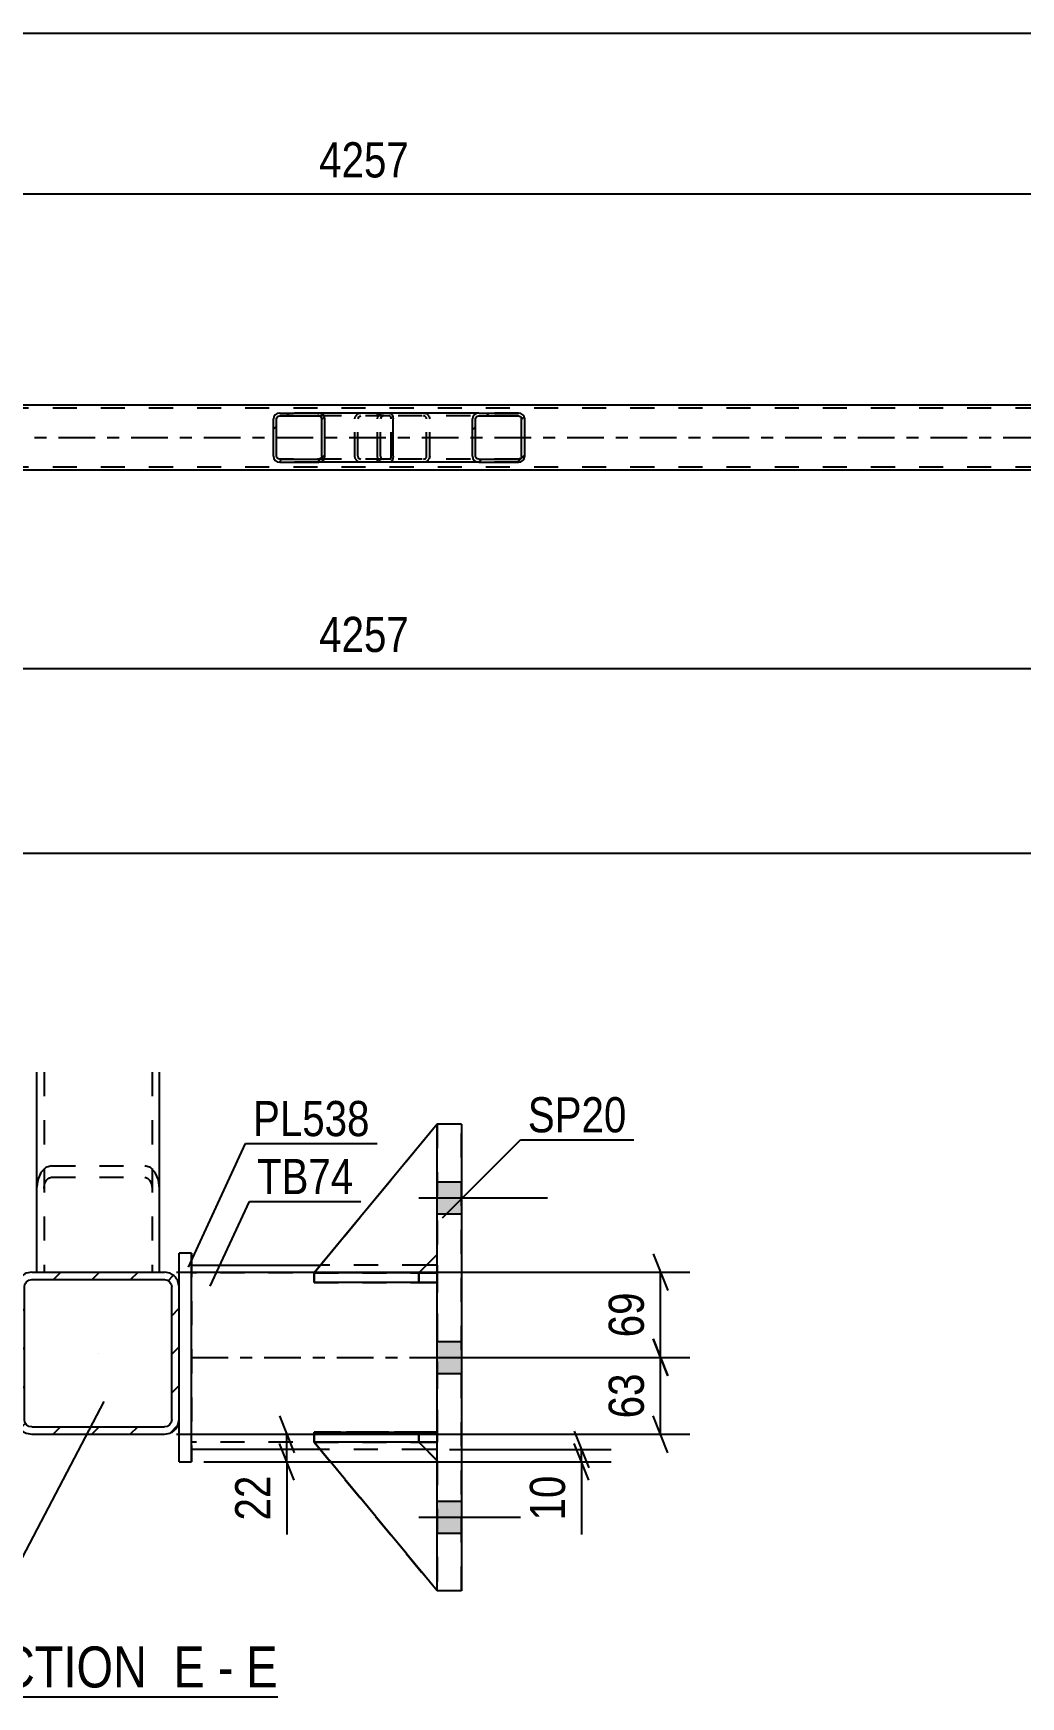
# Model space of a CAD drawing. Header units: millimetres. Extents: x 0 to 841, y 0 to 594.
# Drawn here: x 216.2 to 296.6, y 139.9 to 275.3 of the extents above; entities that cross this region are included whole.
import ezdxf

# ---------------------------------------------------------------- set-up
doc = ezdxf.new("R2010")
doc.units = ezdxf.units.MM
doc.linetypes.add('DXK_LINE_DOT2', pattern=[3.9198, 1.9599, -1.9599])
doc.linetypes.add('DXK_LINE_DOT3', pattern=[5.9187, 2.979, -0.9799, 0.9799, -0.9799])
doc.styles.add('Arial Narrow', font='ARIALN.TTF', dxfattribs={"height": 0.2})

# ---------------------------------------------------------------- blocks, each defined once
blk = doc.blocks.new('Unknown-318884321-15 - 24872')
at = {"color": 6, "linetype": 'Continuous'}
blk.add_line((208.48, 139.86), (236.13, 139.86), dxfattribs=at)
at = {"color": 0, "linetype": 'Continuous'}
for points in [[(226.59, 140.61), (226.59, 144.11), (208.48, 144.11), (208.48, 140.61)], [(230.2, 140.61), (230.2, 144.11), (227.64, 144.11), (227.64, 140.61)], [(232.52, 140.61), (232.52, 144.11), (231.25, 144.11), (231.25, 140.61)], [(236.13, 140.61), (236.13, 144.11), (233.57, 144.11), (233.57, 140.61)]]:
    blk.add_wipeout(points, dxfattribs=at)
at = {"color": 7, "linetype": 'Continuous', "style": 'Arial Narrow'}
for s, p in [('SECTION ', (208.48, 140.61)), ('E', (227.64, 140.61)), ('E', (233.57, 140.61)), ('-', (231.25, 140.61))]:
    blk.add_text(s, height=3.34, dxfattribs=at).set_placement(p)
blk = doc.blocks.new('Part-318884321-20876 - 20872')
at = {"linetype": 'Continuous'}
h = blk.add_hatch(dxfattribs=at)
h.set_pattern_fill('', scale=0.7, style=0, pattern_type=0)
h.set_pattern_definition([(45, (239.935, 244.1008), (-1.57154, 1.57154), [])])
h.paths.add_polyline_path([(239.97, 243.92), (239.93, 244.1), (239.83, 244.26), (239.66, 244.36), (239.47, 244.4), (236.29, 244.4), (236.09, 244.36), (235.93, 244.26), (235.82, 244.1), (235.78, 243.92), (235.78, 240.88), (235.82, 240.69), (235.93, 240.54), (236.09, 240.43), (236.29, 240.4), (239.47, 240.4), (239.66, 240.43), (239.83, 240.54), (239.93, 240.69), (239.97, 240.88)])
h.paths.add_polyline_path([(239.7, 240.79), (239.65, 240.71), (239.57, 240.66), (239.47, 240.64), (236.29, 240.64), (236.19, 240.66), (236.11, 240.71), (236.05, 240.79), (236.03, 240.88), (236.03, 243.92), (236.05, 244.01), (236.11, 244.09), (236.19, 244.14), (236.29, 244.16), (239.47, 244.16), (239.57, 244.14), (239.65, 244.09), (239.7, 244.01), (239.72, 243.92), (239.72, 240.88)])
at = {"color": 2, "linetype": 'Continuous'}
for p, q in [((235.82, 244.1), (235.78, 243.92)), ((235.78, 240.88), (235.78, 243.92)), ((236.03, 243.92), (236.05, 244.01)), ((236.03, 240.88), (236.03, 243.92)), ((236.05, 244.01), (236.11, 244.09)), ((236.29, 244.4), (236.09, 244.36)), ((236.11, 244.09), (236.19, 244.14)), ((236.19, 244.14), (236.29, 244.16)), ((236.29, 244.4), (239.47, 244.4)), ((236.29, 244.16), (239.47, 244.16)), ((245.25, 244.4), (239.47, 244.4)), ((239.66, 244.36), (239.47, 244.4)), ((239.47, 244.16), (239.57, 244.14)), ((239.57, 244.14), (239.65, 244.09)), ((239.65, 244.09), (239.7, 244.01)), ((239.7, 244.01), (239.72, 243.92)), ((239.72, 240.88), (239.72, 243.92)), ((239.97, 243.92), (239.93, 244.1)), ((239.97, 240.88), (239.97, 243.92)), ((245.25, 244.4), (245.35, 244.36)), ((245.35, 244.36), (245.44, 244.26)), ((245.44, 244.26), (245.5, 244.1)), ((245.5, 244.1), (245.52, 243.92)), ((245.52, 240.88), (245.52, 243.92)), ((235.78, 240.88), (235.82, 240.69)), ((236.05, 240.79), (236.03, 240.88)), ((236.11, 240.71), (236.05, 240.79)), ((236.09, 240.43), (236.29, 240.4)), ((236.19, 240.66), (236.11, 240.71)), ((236.29, 240.64), (236.19, 240.66)), ((236.29, 240.64), (239.47, 240.64)), ((236.29, 240.4), (239.47, 240.4)), ((239.57, 240.66), (239.47, 240.64)), ((239.47, 240.4), (239.66, 240.43)), ((245.25, 240.4), (239.47, 240.4)), ((239.65, 240.71), (239.57, 240.66)), ((239.7, 240.79), (239.65, 240.71)), ((239.72, 240.88), (239.7, 240.79)), ((239.93, 240.69), (239.97, 240.88)), ((245.35, 240.43), (245.25, 240.4)), ((245.44, 240.54), (245.35, 240.43)), ((245.5, 240.69), (245.44, 240.54)), ((245.52, 240.88), (245.5, 240.69))]:
    blk.add_line(p, q, dxfattribs=at)
at = {"color": 7, "linetype": 'DXK_LINE_DOT2'}
for p, q in [((239.47, 244.4), (236.29, 244.4)), ((245.25, 244.16), (236.29, 244.16)), ((242.41, 243.92), (242.45, 244.1)), ((242.41, 240.88), (242.41, 243.92)), ((242.68, 244.01), (242.66, 243.92)), ((242.66, 240.88), (242.66, 243.92)), ((242.73, 244.09), (242.68, 244.01)), ((242.72, 244.36), (242.91, 244.4)), ((242.73, 244.09), (242.76, 244.1)), ((242.76, 244.1), (242.82, 244.14)), ((242.82, 244.14), (242.91, 244.16)), ((244.25, 244.16), (244.25, 244.4)), ((245.3, 244.14), (245.25, 244.16)), ((245.34, 244.09), (245.3, 244.14)), ((245.37, 244.01), (245.34, 244.09)), ((245.38, 243.92), (245.37, 244.01)), ((245.38, 240.88), (245.38, 243.92)), ((245.25, 240.64), (236.29, 240.64)), ((239.47, 240.4), (236.29, 240.4)), ((242.45, 240.69), (242.41, 240.88)), ((242.66, 240.88), (242.68, 240.79)), ((242.68, 240.79), (242.73, 240.71)), ((242.91, 240.4), (242.72, 240.43)), ((242.73, 240.71), (242.76, 240.69)), ((242.76, 240.69), (242.82, 240.66)), ((242.82, 240.66), (242.91, 240.64)), ((244.25, 240.4), (244.25, 240.64)), ((245.25, 240.64), (245.3, 240.66)), ((245.3, 240.66), (245.34, 240.71)), ((245.34, 240.71), (245.37, 240.79)), ((245.37, 240.79), (245.38, 240.88))]:
    blk.add_line(p, q, dxfattribs=at)
at = {"color": 2, "linetype": 'Continuous'}
for centre, start, end in [((236.27, 243.9), 111.1941, 156.1506), ((239.48, 243.9), 23.8494, 68.8059), ((236.27, 240.89), 203.8494, 248.8059), ((239.48, 240.89), 291.1941, 336.1506)]:
    blk.add_arc(centre, 0.492, start, end, dxfattribs=at)
at = {"color": 7, "linetype": 'DXK_LINE_DOT2'}
for centre, start, end in [((242.9, 243.9), 111.1941, 156.1506), ((242.9, 240.89), 203.8494, 248.8059)]:
    blk.add_arc(centre, 0.492, start, end, dxfattribs=at)
blk = doc.blocks.new('Part-318884321-20877 - 20872')
at = {"linetype": 'Continuous'}
h = blk.add_hatch(dxfattribs=at)
h.set_pattern_fill('', scale=0.7, style=0, pattern_type=0)
h.set_pattern_definition([(45, (256.2088, 244.1008), (-1.57154, 1.57154), [])])
h.paths.add_polyline_path([(256.25, 243.92), (256.21, 244.1), (256.1, 244.26), (255.93, 244.36), (255.74, 244.4), (252.5, 244.4), (252.31, 244.36), (252.14, 244.26), (252.03, 244.1), (251.99, 243.92), (251.99, 240.88), (252.03, 240.69), (252.14, 240.54), (252.31, 240.43), (252.5, 240.4), (255.74, 240.4), (255.93, 240.43), (256.1, 240.54), (256.21, 240.69), (256.25, 240.88)])
h.paths.add_polyline_path([(255.97, 240.79), (255.92, 240.71), (255.83, 240.66), (255.74, 240.64), (252.5, 240.64), (252.4, 240.66), (252.32, 240.71), (252.27, 240.79), (252.25, 240.88), (252.25, 243.92), (252.27, 244.01), (252.32, 244.09), (252.4, 244.14), (252.5, 244.16), (255.74, 244.16), (255.83, 244.14), (255.92, 244.09), (255.97, 244.01), (255.99, 243.92), (255.99, 240.88)])
at = {"color": 7, "linetype": 'DXK_LINE_DOT2'}
for p, q in [((244.25, 243.92), (244.29, 244.1)), ((244.25, 240.88), (244.25, 243.92)), ((244.53, 244.01), (244.51, 243.92)), ((244.51, 240.88), (244.51, 243.92)), ((244.58, 244.09), (244.53, 244.01)), ((244.57, 244.36), (244.76, 244.4)), ((244.67, 244.14), (244.58, 244.09)), ((244.76, 244.16), (244.67, 244.14)), ((245.25, 244.4), (244.76, 244.4)), ((255.74, 244.16), (244.76, 244.16)), ((248, 244.4), (248.2, 244.36)), ((248.1, 244.14), (248, 244.16)), ((248.18, 244.09), (248.1, 244.14)), ((248.24, 244.01), (248.18, 244.09)), ((248.26, 243.92), (248.24, 244.01)), ((248.26, 240.88), (248.26, 243.92)), ((248.47, 244.1), (248.51, 243.92)), ((248.51, 240.88), (248.51, 243.92)), ((255.74, 244.4), (252.5, 244.4)), ((244.29, 240.69), (244.25, 240.88)), ((244.51, 240.88), (244.53, 240.79)), ((244.53, 240.79), (244.58, 240.71)), ((244.76, 240.4), (244.57, 240.43)), ((244.58, 240.71), (244.67, 240.66)), ((244.67, 240.66), (244.76, 240.64)), ((255.74, 240.64), (244.76, 240.64)), ((248, 240.4), (244.76, 240.4)), ((248, 240.64), (248.1, 240.66)), ((248.2, 240.43), (248, 240.4)), ((248.1, 240.66), (248.18, 240.71)), ((248.18, 240.71), (248.24, 240.79)), ((248.24, 240.79), (248.26, 240.88)), ((248.51, 240.88), (248.47, 240.69)), ((255.74, 240.4), (252.5, 240.4))]:
    blk.add_line(p, q, dxfattribs=at)
at = {"color": 2, "linetype": 'Continuous'}
for p, q in [((252.5, 244.4), (245.25, 244.4)), ((252.03, 244.1), (251.99, 243.92)), ((251.99, 240.88), (251.99, 243.92)), ((252.25, 243.92), (252.27, 244.01)), ((252.25, 240.88), (252.25, 243.92)), ((252.27, 244.01), (252.32, 244.09)), ((252.5, 244.4), (252.31, 244.36)), ((252.32, 244.09), (252.4, 244.14)), ((252.4, 244.14), (252.5, 244.16)), ((252.5, 244.4), (255.74, 244.4)), ((252.5, 244.16), (255.74, 244.16)), ((255.93, 244.36), (255.74, 244.4)), ((255.74, 244.16), (255.83, 244.14)), ((255.83, 244.14), (255.92, 244.09)), ((255.92, 244.09), (255.97, 244.01)), ((255.97, 244.01), (255.99, 243.92)), ((255.99, 240.88), (255.99, 243.92)), ((256.25, 243.92), (256.21, 244.1)), ((256.25, 240.88), (256.25, 243.92)), ((252.5, 240.4), (245.25, 240.4)), ((251.99, 240.88), (252.03, 240.69)), ((252.27, 240.79), (252.25, 240.88)), ((252.32, 240.71), (252.27, 240.79)), ((252.31, 240.43), (252.5, 240.4)), ((252.4, 240.66), (252.32, 240.71)), ((252.5, 240.64), (252.4, 240.66)), ((252.5, 240.64), (255.74, 240.64)), ((252.5, 240.4), (255.74, 240.4)), ((255.83, 240.66), (255.74, 240.64)), ((255.74, 240.4), (255.93, 240.43)), ((255.92, 240.71), (255.83, 240.66)), ((255.97, 240.79), (255.92, 240.71)), ((255.99, 240.88), (255.97, 240.79)), ((256.21, 240.69), (256.25, 240.88))]:
    blk.add_line(p, q, dxfattribs=at)
at = {"color": 7, "linetype": 'DXK_LINE_DOT2'}
for centre, start, end in [((244.75, 243.9), 110.7584, 155.6801), ((248.02, 243.9), 24.32, 69.2417), ((244.75, 240.9), 204.32, 249.2417), ((248.02, 240.9), 290.7584, 335.6801)]:
    blk.add_arc(centre, 0.496, start, end, dxfattribs=at)
at = {"color": 2, "linetype": 'Continuous'}
for centre, start, end in [((252.48, 243.9), 110.7584, 155.6801), ((255.76, 243.9), 24.32, 69.2417), ((252.48, 240.9), 204.32, 249.2417), ((255.76, 240.9), 290.7584, 335.6801)]:
    blk.add_arc(centre, 0.496, start, end, dxfattribs=at)
blk = doc.blocks.new('Part-318884321-20988 - 20872')
at = {"color": 2, "linetype": 'Continuous'}
for p, q in [((733.26, 245.04), (64.39, 245.04)), ((327.51, 239.76), (163.24, 239.76))]:
    blk.add_line(p, q, dxfattribs=at)
at = {"color": 7, "linetype": 'DXK_LINE_DOT2'}
for p, q in [((733.26, 244.8), (64.39, 244.8)), ((733.26, 240), (64.39, 240))]:
    blk.add_line(p, q, dxfattribs=at)
at = {"color": 7, "linetype": 'DXK_LINE_DOT3'}
blk.add_line((64.39, 242.4), (733.26, 242.4), dxfattribs=at)
blk = doc.blocks.new('Part-318884321-24898 - 24872')
at = {"color": 2, "linetype": 'Continuous'}
for p, q in [((239.11, 160.58), (239.11, 160.58)), ((247.61, 160.58), (239.11, 160.58)), ((249.11, 148.49), (239.11, 160.58)), ((247.61, 160.58), (247.61, 160.58)), ((247.61, 160.58), (249.11, 159.08))]:
    blk.add_line(p, q, dxfattribs=at)
at = {"color": 7, "linetype": 'DXK_LINE_DOT2'}
for p, q in [((239.11, 160.58), (247.61, 160.58)), ((249.11, 148.49), (239.11, 160.58)), ((247.61, 160.58), (249.11, 159.08)), ((249.11, 159.08), (249.11, 148.49))]:
    blk.add_line(p, q, dxfattribs=at)
blk = doc.blocks.new('Part-318884321-24874 - 24872')
at = {"color": 7, "linetype": 'DXK_LINE_DOT2'}
for p, q in [((216.5, 190.72), (216.5, 174.43)), ((217.1, 190.72), (217.1, 174.43)), ((225.9, 190.72), (225.9, 174.43)), ((226.5, 174.43), (226.5, 190.72)), ((217.24, 182.96), (216.85, 182.56)), ((217.7, 183.1), (217.24, 182.96)), ((217.7, 183.1), (225.3, 183.1)), ((225.76, 182.96), (225.3, 183.1)), ((226.15, 182.56), (225.76, 182.96)), ((216.59, 181.95), (216.5, 181.24)), ((216.85, 182.56), (216.59, 181.95)), ((217.1, 181.24), (217.14, 181.6)), ((217.14, 181.6), (217.27, 181.9)), ((217.27, 181.9), (217.47, 182.1)), ((217.47, 182.1), (217.7, 182.17)), ((217.7, 182.17), (225.3, 182.17)), ((225.3, 182.17), (225.53, 182.1)), ((225.53, 182.1), (225.72, 181.9)), ((225.72, 181.9), (225.85, 181.6)), ((225.85, 181.6), (225.9, 181.24)), ((226.41, 181.95), (226.15, 182.56)), ((226.5, 181.24), (226.41, 181.95)), ((216.5, 174.43), (226.5, 174.43))]:
    blk.add_line(p, q, dxfattribs=at)
blk = doc.blocks.new('Part-318884321-24875 - 24872')
at = {"color": 2, "linetype": 'Continuous'}
for p, q in [((216.5, 190.72), (216.5, 174.43)), ((226.5, 174.43), (226.5, 190.72))]:
    blk.add_line(p, q, dxfattribs=at)
at = {"color": 7, "linetype": 'DXK_LINE_DOT2'}
for p, q in [((217.1, 190.72), (217.1, 174.43)), ((225.9, 190.72), (225.9, 174.43)), ((216.5, 174.43), (226.5, 174.43))]:
    blk.add_line(p, q, dxfattribs=at)
blk = doc.blocks.new('Part-318884321-24893 - 24872')
at = {"color": 2, "linetype": 'Continuous'}
for p, q in [((229.11, 174.99), (239.61, 174.99)), ((249.11, 174.99), (248.22, 174.99)), ((239.6, 159.99), (229.11, 159.99)), ((249.11, 159.99), (248.2, 159.99))]:
    blk.add_line(p, q, dxfattribs=at)
at = {"color": 7, "linetype": 'DXK_LINE_DOT2'}
for p, q in [((229.11, 159.99), (229.11, 174.99)), ((248.22, 174.99), (239.61, 174.99)), ((249.11, 174.99), (249.11, 159.99)), ((249.11, 174.39), (229.11, 174.39)), ((249.11, 160.59), (229.11, 160.59)), ((248.2, 159.99), (239.6, 159.99))]:
    blk.add_line(p, q, dxfattribs=at)
at = {"color": 7, "linetype": 'DXK_LINE_DOT3'}
blk.add_line((229.11, 167.49), (249.11, 167.49), dxfattribs=at)
blk = doc.blocks.new('Part-318884321-24894 - 24872')
at = {"color": 2, "linetype": 'Continuous'}
for p, q in [((229.11, 175.99), (228.11, 175.99)), ((228.11, 158.99), (228.11, 175.99)), ((229.11, 158.99), (229.11, 175.99)), ((228.11, 158.99), (229.11, 158.99))]:
    blk.add_line(p, q, dxfattribs=at)
at = {"color": 7, "linetype": 'DXK_LINE_DOT2'}
for p, q in [((228.11, 158.99), (228.11, 175.99)), ((229.11, 175.99), (229.11, 158.99))]:
    blk.add_line(p, q, dxfattribs=at)
blk = doc.blocks.new('Part-318884321-24897 - 24872')
at = {"color": 7, "linetype": 'DXK_LINE_DOT2'}
for p, q in [((239.11, 160.58), (247.61, 160.58)), ((249.11, 148.49), (239.11, 160.58)), ((239.11, 160.58), (239.11, 160.58)), ((247.61, 160.58), (239.11, 160.58)), ((239.11, 160.58), (249.11, 148.49)), ((247.61, 160.58), (249.11, 159.08)), ((247.61, 160.58), (247.61, 160.58)), ((249.11, 159.08), (247.61, 160.58)), ((249.11, 159.08), (249.11, 148.49))]:
    blk.add_line(p, q, dxfattribs=at)
blk = doc.blocks.new('Part-318884321-24899 - 24872')
at = {"color": 7, "linetype": 'DXK_LINE_DOT2'}
for p, q in [((249.11, 186.49), (239.11, 174.38)), ((239.11, 174.38), (249.11, 186.49)), ((249.11, 175.88), (249.11, 186.49)), ((247.61, 174.38), (249.11, 175.88)), ((247.61, 174.38), (249.11, 175.88)), ((239.11, 174.38), (247.61, 174.38)), ((239.11, 174.38), (239.11, 174.38)), ((247.61, 174.38), (239.11, 174.38)), ((247.61, 174.38), (247.61, 174.38))]:
    blk.add_line(p, q, dxfattribs=at)
blk = doc.blocks.new('Part-318884321-24900 - 24872')
at = {"color": 2, "linetype": 'Continuous'}
for p, q in [((249.11, 186.49), (239.11, 174.38)), ((247.62, 174.39), (249.11, 175.88)), ((240.36, 174.38), (239.11, 174.38)), ((239.11, 174.38), (239.11, 174.38))]:
    blk.add_line(p, q, dxfattribs=at)
at = {"color": 7, "linetype": 'DXK_LINE_DOT2'}
for p, q in [((239.11, 174.38), (249.11, 186.49)), ((249.11, 175.88), (249.11, 186.49)), ((247.61, 174.38), (249.11, 175.88)), ((247.61, 174.38), (239.11, 174.38)), ((247.61, 174.38), (240.36, 174.38)), ((247.61, 174.38), (247.62, 174.39)), ((247.61, 174.38), (247.61, 174.38))]:
    blk.add_line(p, q, dxfattribs=at)
blk = doc.blocks.new('Part-318884321-24901 - 24872')
at = {"color": 7, "linetype": 'DXK_LINE_DOT2'}
for p, q in [((239.11, 160.59), (239.11, 161.39)), ((239.11, 161.39), (247.61, 161.39)), ((249.11, 161.39), (239.11, 161.39)), ((247.61, 160.59), (247.61, 161.39)), ((247.61, 161.39), (249.11, 161.39)), ((249.11, 160.59), (249.11, 161.39)), ((249.11, 160.59), (249.11, 161.39)), ((249.11, 161.39), (249.11, 161.39)), ((247.61, 160.59), (239.11, 160.59)), ((239.11, 160.59), (249.11, 160.59)), ((249.11, 160.59), (247.61, 160.59)), ((249.11, 160.59), (249.11, 160.59))]:
    blk.add_line(p, q, dxfattribs=at)
blk = doc.blocks.new('Part-318884321-24902 - 24872')
at = {"color": 7, "linetype": 'DXK_LINE_DOT2'}
for p, q in [((239.11, 173.59), (239.11, 174.39)), ((239.11, 174.39), (247.61, 174.39)), ((249.11, 174.39), (239.11, 174.39)), ((247.61, 173.59), (239.11, 173.59)), ((239.11, 173.59), (249.11, 173.59)), ((247.61, 173.59), (247.61, 174.39)), ((247.61, 174.39), (249.11, 174.39)), ((249.11, 173.59), (247.61, 173.59)), ((249.11, 173.59), (249.11, 174.39)), ((249.11, 173.59), (249.11, 174.39)), ((249.11, 174.39), (249.11, 174.39)), ((249.11, 173.59), (249.11, 173.59))]:
    blk.add_line(p, q, dxfattribs=at)
blk = doc.blocks.new('Part-318884321-24903 - 24872')
at = {"color": 2, "linetype": 'Continuous'}
for p, q in [((239.11, 161.39), (249.11, 161.39)), ((239.11, 161.39), (239.11, 160.59)), ((249.11, 161.39), (249.11, 161.39)), ((249.11, 161.39), (249.11, 160.59)), ((249.11, 160.59), (239.11, 160.59)), ((249.11, 160.59), (249.11, 160.59))]:
    blk.add_line(p, q, dxfattribs=at)
at = {"color": 7, "linetype": 'DXK_LINE_DOT2'}
for p, q in [((247.61, 161.39), (239.11, 161.39)), ((249.11, 161.39), (247.61, 161.39)), ((247.61, 161.39), (247.61, 160.59)), ((249.11, 161.39), (249.11, 160.59)), ((239.11, 160.59), (247.61, 160.59)), ((247.61, 160.59), (249.11, 160.59))]:
    blk.add_line(p, q, dxfattribs=at)
blk = doc.blocks.new('Part-318884321-24904 - 24872')
at = {"color": 2, "linetype": 'Continuous'}
for p, q in [((239.12, 174.39), (239.11, 174.39)), ((239.11, 174.39), (239.11, 173.59)), ((249.11, 173.59), (239.11, 173.59)), ((249.11, 174.39), (240.36, 174.39)), ((249.11, 174.39), (249.11, 174.39)), ((249.11, 174.39), (249.11, 173.59)), ((249.11, 173.59), (249.11, 173.59))]:
    blk.add_line(p, q, dxfattribs=at)
at = {"color": 7, "linetype": 'DXK_LINE_DOT2'}
for p, q in [((239.11, 173.59), (247.61, 173.59)), ((240.36, 174.39), (239.12, 174.39)), ((247.61, 174.39), (239.12, 174.39)), ((247.61, 174.39), (249.11, 174.39)), ((247.61, 174.39), (247.61, 173.59)), ((247.61, 173.59), (249.11, 173.59)), ((249.11, 174.39), (249.11, 173.59))]:
    blk.add_line(p, q, dxfattribs=at)
blk = doc.blocks.new('Part-318884321-24913 - 24872')
at = {"color": 2, "linetype": 'Continuous'}
for p, q in [((251.11, 186.49), (249.11, 186.49)), ((249.11, 148.49), (249.11, 186.49)), ((251.11, 186.49), (251.11, 148.49)), ((251.11, 148.49), (249.11, 148.49))]:
    blk.add_line(p, q, dxfattribs=at)
at = {"color": 7, "linetype": 'DXK_LINE_DOT2'}
for p, q in [((249.11, 186.49), (249.11, 148.49)), ((251.11, 148.49), (251.11, 186.49))]:
    blk.add_line(p, q, dxfattribs=at)
blk = doc.blocks.new('Part-318884321-24988 - 24872')
at = {"linetype": 'Continuous'}
h = blk.add_hatch(dxfattribs=at)
h.set_pattern_fill('', scale=0.7, style=0, pattern_type=0)
h.set_pattern_definition([(45, (227.3575, 161.318), (-1.57154, 1.57154), [])])
h.paths.add_polyline_path([(226.9, 161.23), (227.36, 161.32), (227.75, 161.58), (228.01, 161.97), (228.1, 162.43), (228.1, 173.23), (228.01, 173.69), (227.75, 174.08), (227.36, 174.34), (226.9, 174.43), (216.1, 174.43), (215.64, 174.34), (215.25, 174.08), (214.99, 173.69), (214.9, 173.23), (214.9, 162.43), (214.99, 161.97), (215.25, 161.58), (215.64, 161.32), (216.1, 161.23)])
h.paths.add_polyline_path([(216.1, 161.83), (215.87, 161.87), (215.67, 162), (215.54, 162.2), (215.5, 162.43), (215.5, 173.23), (215.54, 173.46), (215.67, 173.65), (215.87, 173.78), (216.1, 173.83), (226.9, 173.83), (227.13, 173.78), (227.32, 173.65), (227.45, 173.46), (227.5, 173.23), (227.5, 162.43), (227.45, 162.2), (227.32, 162), (227.13, 161.87), (226.9, 161.83)])
at = {"color": 2, "linetype": 'Continuous'}
for p, q in [((214.99, 173.69), (214.9, 173.23)), ((215.5, 173.23), (215.54, 173.46)), ((215.54, 173.46), (215.67, 173.65)), ((216.1, 174.43), (215.64, 174.34)), ((215.67, 173.65), (215.87, 173.78)), ((215.87, 173.78), (216.1, 173.83)), ((216.1, 174.43), (226.9, 174.43)), ((216.1, 173.83), (226.9, 173.83)), ((227.36, 174.34), (226.9, 174.43)), ((226.9, 173.83), (227.13, 173.78)), ((227.13, 173.78), (227.32, 173.65)), ((227.32, 173.65), (227.45, 173.46)), ((227.45, 173.46), (227.5, 173.23)), ((228.1, 173.23), (228.01, 173.69)), ((214.9, 162.43), (214.9, 173.23)), ((215.5, 162.43), (215.5, 173.23)), ((227.5, 162.43), (227.5, 173.23)), ((228.1, 162.43), (228.1, 173.23)), ((214.9, 162.43), (214.99, 161.97)), ((215.54, 162.2), (215.5, 162.43)), ((215.67, 162), (215.54, 162.2)), ((215.64, 161.32), (216.1, 161.23)), ((215.87, 161.87), (215.67, 162)), ((216.1, 161.83), (215.87, 161.87)), ((216.1, 161.83), (226.9, 161.83)), ((216.1, 161.23), (226.9, 161.23)), ((227.13, 161.87), (226.9, 161.83)), ((226.9, 161.23), (227.36, 161.32)), ((227.32, 162), (227.13, 161.87)), ((227.45, 162.2), (227.32, 162)), ((227.5, 162.43), (227.45, 162.2)), ((228.01, 161.97), (228.1, 162.43))]:
    blk.add_line(p, q, dxfattribs=at)
at = {"color": 7, "linetype": 'DXK_LINE_DOT3'}
blk.add_line((221.5, 167.83), (221.5, 167.83), dxfattribs=at)
at = {"color": 2, "linetype": 'Continuous'}
for centre, start, end in [((216.1, 173.23), 112.5, 157.5), ((226.9, 173.23), 22.5, 67.5), ((216.1, 162.43), 202.5, 247.5), ((226.9, 162.43), 292.5, 337.5)]:
    blk.add_arc(centre, 1.2, start, end, dxfattribs=at)
blk = doc.blocks.new('Bolt-318884321-24994 - 24872')
at = {"linetype": 'Continuous'}
for points in [[(251.11, 179.19), (251.11, 181.79), (249.11, 181.79), (249.11, 179.19)], [(251.11, 179.19), (251.11, 181.79), (249.11, 181.79), (249.11, 179.19)], [(251.11, 179.19), (251.11, 181.79), (249.11, 181.79), (249.11, 179.19)], [(251.11, 166.19), (251.11, 168.79), (249.11, 168.79), (249.11, 166.19)], [(251.11, 166.19), (251.11, 168.79), (249.11, 168.79), (249.11, 166.19)], [(251.11, 153.19), (251.11, 155.79), (249.11, 155.79), (249.11, 153.19)], [(251.11, 153.19), (251.11, 155.79), (249.11, 155.79), (249.11, 153.19)], [(251.11, 153.19), (251.11, 155.79), (249.11, 155.79), (249.11, 153.19)]]:
    blk.add_hatch(color=1, dxfattribs=at).paths.add_polyline_path(points)
at = {"color": 1, "linetype": 'Continuous'}
for p, q in [((249.11, 181.79), (251.11, 181.79)), ((249.11, 181.79), (251.11, 181.79)), ((249.11, 181.79), (251.11, 181.79)), ((247.61, 180.49), (258.11, 180.49)), ((247.61, 180.49), (258.11, 180.49)), ((247.61, 180.49), (258.11, 180.49)), ((249.11, 179.19), (251.11, 179.19)), ((249.11, 179.19), (251.11, 179.19)), ((249.11, 179.19), (251.11, 179.19)), ((249.11, 168.79), (251.11, 168.79)), ((249.11, 168.79), (251.11, 168.79)), ((247.61, 167.49), (258.11, 167.49)), ((247.61, 167.49), (258.11, 167.49)), ((249.11, 166.19), (251.11, 166.19)), ((249.11, 166.19), (251.11, 166.19)), ((247.61, 154.49), (258.11, 154.49)), ((247.61, 154.49), (258.11, 154.49)), ((247.61, 154.49), (258.11, 154.49)), ((249.11, 155.79), (251.11, 155.79)), ((249.11, 155.79), (251.11, 155.79)), ((249.11, 155.79), (251.11, 155.79)), ((249.11, 153.19), (251.11, 153.19)), ((249.11, 153.19), (251.11, 153.19)), ((249.11, 153.19), (251.11, 153.19))]:
    blk.add_line(p, q, dxfattribs=at)
blk = doc.blocks.new('StraightDimension-318884321-24165 - 20872')
at = {"color": 7, "linetype": 'Continuous'}
blk.add_line((158.04, 262.24), (328.3, 262.24), dxfattribs=at)
at = {"color": 0}
blk.add_wipeout([(247.43, 262.99), (247.43, 267.19), (238.91, 267.19), (238.91, 262.99)], dxfattribs=at)
at = {"color": 3, "style": 'Arial Narrow'}
blk.add_text('4257', height=2.863, dxfattribs=at).set_placement((239.51, 263.59))
blk = doc.blocks.new('StraightDimension-318884321-24193 - 20872')
at = {"color": 7, "linetype": 'Continuous'}
blk.add_line((54.17, 275.33), (733.26, 275.33), dxfattribs=at)
blk = doc.blocks.new('StraightDimension-318884321-24225 - 20872')
at = {"color": 7, "linetype": 'Continuous'}
blk.add_line((158.04, 223.59), (328.3, 223.59), dxfattribs=at)
at = {"color": 0}
blk.add_wipeout([(247.43, 224.34), (247.43, 228.54), (238.91, 228.54), (238.91, 224.34)], dxfattribs=at)
at = {"color": 3, "style": 'Arial Narrow'}
blk.add_text('4257', height=2.863, dxfattribs=at).set_placement((239.51, 224.94))
blk = doc.blocks.new('StraightDimension-318884321-24252 - 20872')
at = {"color": 7, "linetype": 'Continuous'}
blk.add_line((53.53, 208.55), (733.9, 208.55), dxfattribs=at)
blk = doc.blocks.new('StraightDimension-318884321-26597 - 24872')
at = {"color": 7, "linetype": 'Continuous'}
for p, q in [((260.28, 161.49), (261.48, 158.49)), ((250.11, 159.99), (263.28, 159.99)), ((261.48, 157.49), (260.28, 160.49)), ((260.88, 158.99), (260.88, 159.99)), ((230.11, 158.99), (263.28, 158.99)), ((260.88, 158.99), (260.88, 153.08)), ((260.88, 158.99), (260.88, 153.08))]:
    blk.add_line(p, q, dxfattribs=at)
at = {"color": 0}
blk.add_wipeout([(260.13, 158.46), (255.93, 158.46), (255.93, 153.61), (260.13, 153.61)], dxfattribs=at)
at = {"color": 3, "style": 'Arial Narrow'}
blk.add_text('10', height=2.863, rotation=90.0002, dxfattribs=at).set_placement((259.53, 154.21))
blk = doc.blocks.new('StraightDimension-318884321-26544 - 24872')
at = {"color": 7, "linetype": 'Continuous'}
for p, q in [((266.7, 175.93), (267.9, 172.93)), ((227.9, 174.43), (269.7, 174.43)), ((267.3, 167.49), (267.3, 174.43)), ((267.9, 165.99), (266.7, 168.99)), ((256.61, 167.49), (269.7, 167.49))]:
    blk.add_line(p, q, dxfattribs=at)
at = {"color": 0}
blk.add_wipeout([(266.55, 173.39), (262.35, 173.39), (262.35, 168.53), (266.55, 168.53)], dxfattribs=at)
at = {"color": 3, "style": 'Arial Narrow'}
blk.add_text('69', height=2.863, rotation=90.0002, dxfattribs=at).set_placement((265.95, 169.13))
blk = doc.blocks.new('StraightDimension-318884321-26545 - 24872')
at = {"color": 7, "linetype": 'Continuous'}
for p, q in [((266.7, 168.99), (267.9, 165.99)), ((256.61, 167.49), (269.7, 167.49)), ((267.3, 161.23), (267.3, 167.49)), ((267.9, 159.73), (266.7, 162.73)), ((227.9, 161.23), (269.7, 161.23))]:
    blk.add_line(p, q, dxfattribs=at)
at = {"color": 0}
blk.add_wipeout([(266.55, 166.79), (262.35, 166.79), (262.35, 161.93), (266.55, 161.93)], dxfattribs=at)
at = {"color": 3, "style": 'Arial Narrow'}
blk.add_text('63', height=2.863, rotation=90.0002, dxfattribs=at).set_placement((265.95, 162.53))
blk = doc.blocks.new('StraightDimension-318884321-26575 - 24872')
at = {"color": 7, "linetype": 'Continuous'}
for p, q in [((236.28, 162.73), (237.48, 159.73)), ((227.9, 161.23), (239.28, 161.23)), ((236.88, 158.99), (236.88, 161.23)), ((237.48, 157.49), (236.28, 160.49)), ((230.11, 158.99), (239.28, 158.99)), ((236.88, 158.99), (236.88, 153.08)), ((236.88, 158.99), (236.88, 153.08))]:
    blk.add_line(p, q, dxfattribs=at)
at = {"color": 0}
blk.add_wipeout([(236.13, 158.46), (231.93, 158.46), (231.93, 153.61), (236.13, 153.61)], dxfattribs=at)
at = {"color": 3, "style": 'Arial Narrow'}
blk.add_text('22', height=2.863, rotation=90.0002, dxfattribs=at).set_placement((235.53, 154.21))
blk = doc.blocks.new('Mark-318884321-26620 - 24872')
at = {"color": 0}
blk.add_wipeout([(242.29, 180.79), (242.29, 183.79), (234.44, 183.79), (234.44, 180.79)], dxfattribs=at)
blk.add_wipeout([(242.29, 180.79), (242.29, 183.79), (234.44, 183.79), (234.44, 180.79)], dxfattribs=at)
at = {"color": 30, "linetype": 'Continuous'}
for p, q in [((230.63, 173.29), (233.84, 180.19)), ((233.84, 180.19), (242.89, 180.19))]:
    blk.add_line(p, q, dxfattribs=at)
at = {"color": 3, "style": 'Arial Narrow'}
blk.add_text('TB74', height=2.863, dxfattribs=at).set_placement((234.44, 180.79))
blk = doc.blocks.new('Mark-318884321-26607 - 24872')
at = {"color": 0}
blk.add_wipeout([(212.57, 147.71), (212.57, 150.71), (202.71, 150.71), (202.71, 147.71)], dxfattribs=at)
blk.add_wipeout([(212.57, 147.71), (212.57, 150.71), (202.71, 150.71), (202.71, 147.71)], dxfattribs=at)
at = {"color": 30, "linetype": 'Continuous'}
for p in [(221.97, 163.9), (202.11, 147.11)]:
    blk.add_line(p, (213.17, 147.11), dxfattribs=at)
at = {"color": 3, "style": 'Arial Narrow'}
blk.add_text('TR193', height=2.863, dxfattribs=at).set_placement((202.71, 147.71))
blk = doc.blocks.new('Mark-318884321-26623 - 24872')
at = {"color": 0}
blk.add_wipeout([(243.62, 185.51), (243.62, 188.51), (234.12, 188.51), (234.12, 185.51)], dxfattribs=at)
blk.add_wipeout([(243.62, 185.51), (243.62, 188.51), (234.12, 188.51), (234.12, 185.51)], dxfattribs=at)
at = {"color": 30, "linetype": 'Continuous'}
for p, q in [((228.86, 174.83), (233.52, 184.91)), ((233.52, 184.91), (244.22, 184.91))]:
    blk.add_line(p, q, dxfattribs=at)
at = {"color": 3, "style": 'Arial Narrow'}
blk.add_text('PL538', height=2.863, dxfattribs=at).set_placement((234.12, 185.51))
blk = doc.blocks.new('Mark-318884321-26632 - 24872')
at = {"color": 0}
blk.add_wipeout([(264.54, 185.82), (264.54, 188.82), (256.5, 188.82), (256.5, 185.82)], dxfattribs=at)
blk.add_wipeout([(264.54, 185.82), (264.54, 188.82), (256.5, 188.82), (256.5, 185.82)], dxfattribs=at)
at = {"color": 30, "linetype": 'Continuous'}
for p, q in [((249.54, 178.86), (255.9, 185.22)), ((255.9, 185.22), (265.14, 185.22))]:
    blk.add_line(p, q, dxfattribs=at)
at = {"color": 3, "style": 'Arial Narrow'}
blk.add_text('SP20', height=2.863, dxfattribs=at).set_placement((256.5, 185.82))

msp = doc.modelspace()

# ---------------------------------------------------------------- block references
for name in ['StraightDimension-318884321-24165 - 20872', 'Part-318884321-20988 - 20872', 'Part-318884321-20876 - 20872', 'Part-318884321-20877 - 20872', 'StraightDimension-318884321-24225 - 20872', 'Part-318884321-24874 - 24872', 'Part-318884321-24875 - 24872', 'Part-318884321-24899 - 24872', 'Part-318884321-24900 - 24872', 'Part-318884321-24913 - 24872', 'Bolt-318884321-24994 - 24872', 'Part-318884321-24894 - 24872', 'Part-318884321-24893 - 24872', 'Part-318884321-24988 - 24872', 'Part-318884321-24902 - 24872', 'Part-318884321-24904 - 24872', 'Part-318884321-24901 - 24872', 'Part-318884321-24903 - 24872', 'Part-318884321-24898 - 24872', 'Part-318884321-24897 - 24872', 'Unknown-318884321-15 - 24872']:
    msp.add_blockref(name, (0, 0))

# ---------------------------------------------------------------- next in the draw order: block references
for name in ['StraightDimension-318884321-24193 - 20872', 'StraightDimension-318884321-24252 - 20872', 'Mark-318884321-26632 - 24872', 'StraightDimension-318884321-26544 - 24872', 'Mark-318884321-26607 - 24872', 'StraightDimension-318884321-26597 - 24872']:
    msp.add_blockref(name, (0, 0))

# ---------------------------------------------------------------- next in the draw order: block references
for name in ['Mark-318884321-26620 - 24872', 'StraightDimension-318884321-26545 - 24872']:
    msp.add_blockref(name, (0, 0))

# ---------------------------------------------------------------- next in the draw order: block references
for name in ['Mark-318884321-26623 - 24872', 'StraightDimension-318884321-26575 - 24872']:
    msp.add_blockref(name, (0, 0))

doc.saveas('drawing.dxf')
